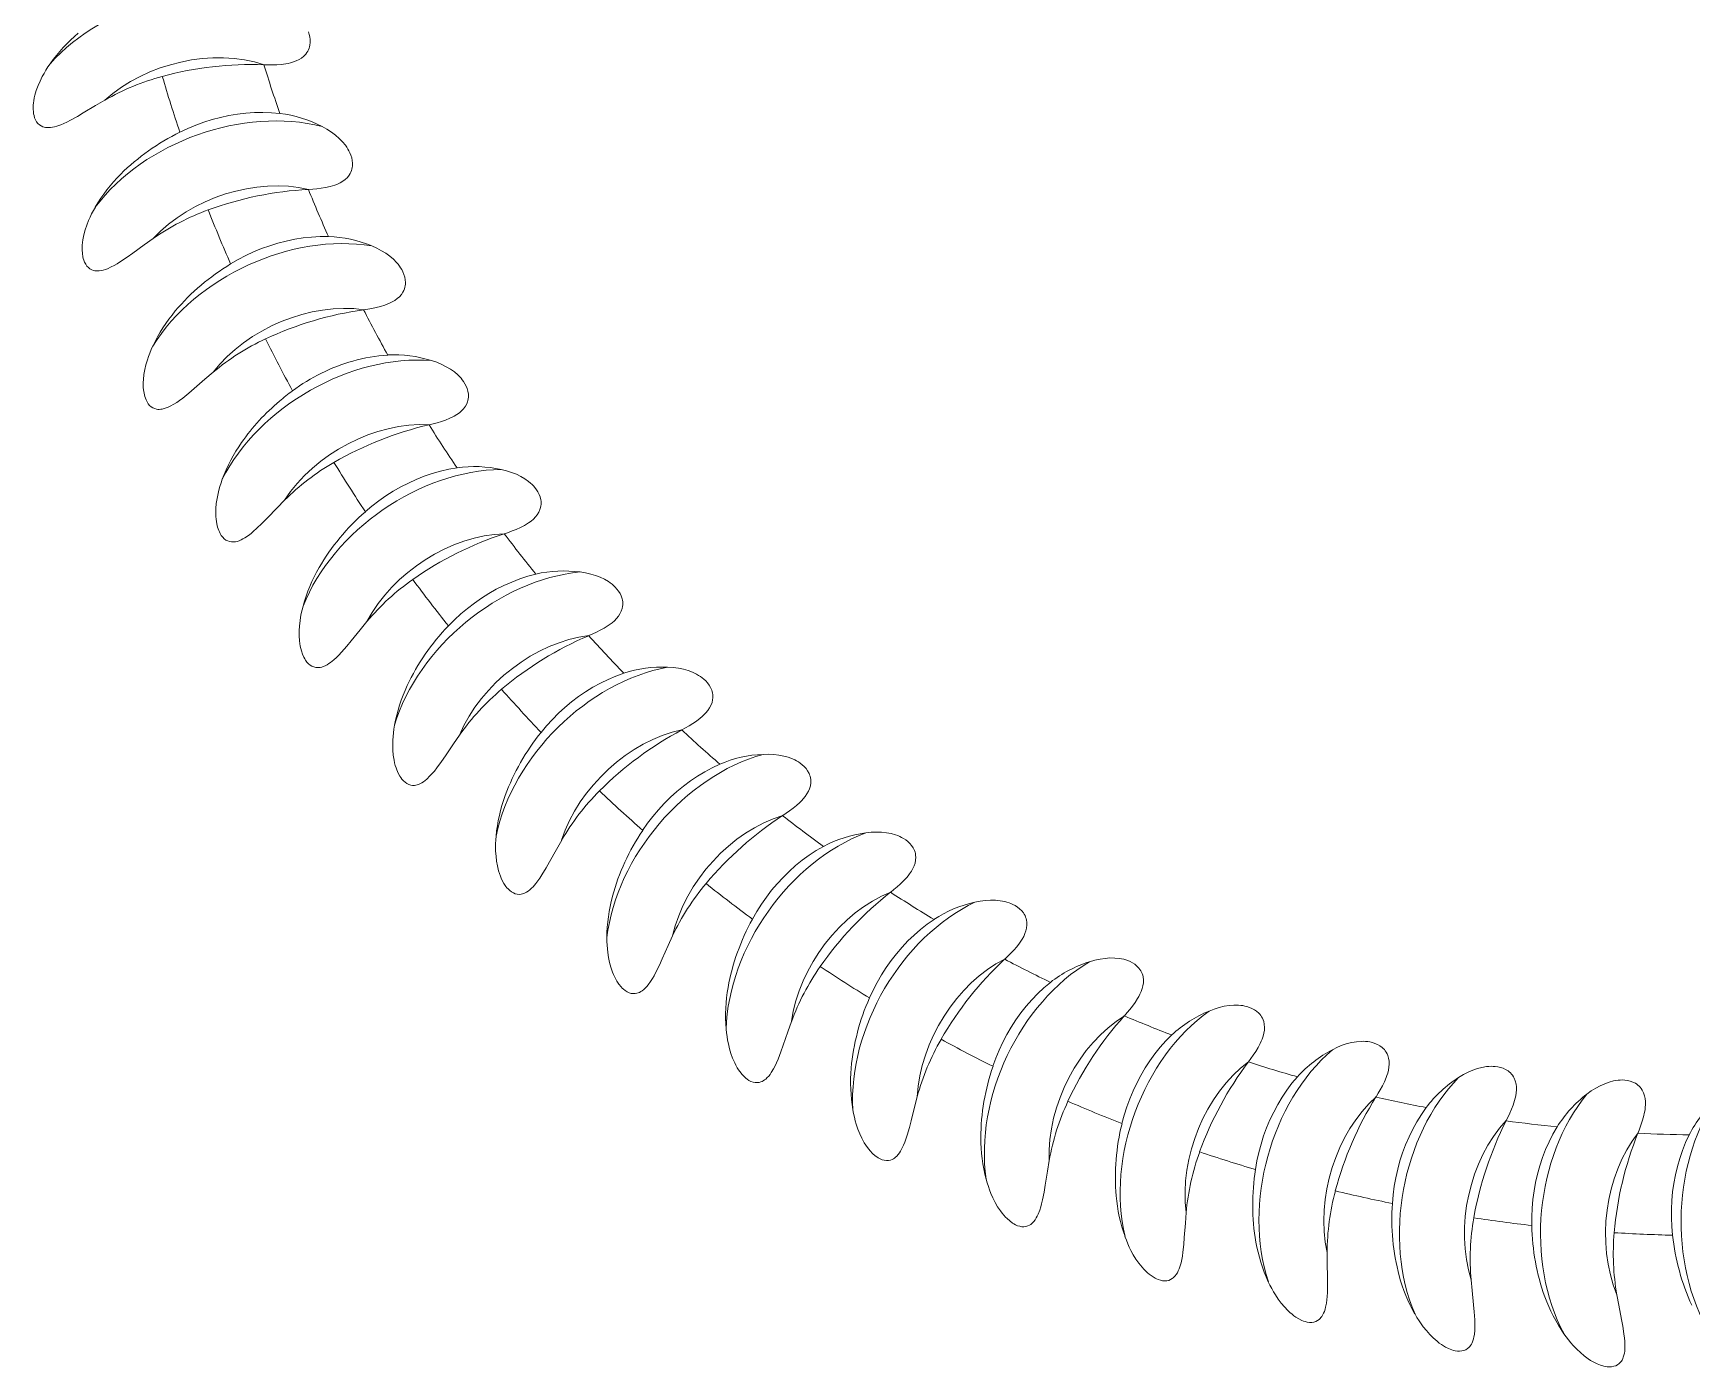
# Model space of a CAD drawing. Extents: x 89 to 513, y 1 to 440.
# Drawn here: x 419 to 447.86, y 159.56 to 182.76 of the extents above; entities that cross this region are included whole.
import ezdxf

# ---------------------------------------------------------------- set-up
doc = ezdxf.new("R2010")
doc.units = 0
doc.header["$LTSCALE"] = 7
doc.header["$MEASUREMENT"] = 0
doc.layers.add('8', color=252, linetype='CONTINUOUS', lineweight=15)

msp = doc.modelspace()

# ---------------------------------------------------------------- linework, layer by layer
at = {"layer": '8', "ltscale": 0.000105717}
msp.add_line((423.02, 182.211), (423.016, 182.212), dxfattribs=at)
at = {"layer": '8', "ltscale": 0.000105832}
msp.add_line((423.794, 180.043), (423.79, 180.043), dxfattribs=at)
at = {"layer": '8', "ltscale": 0.000105631}
msp.add_line((424.755, 177.95), (424.75, 177.949), dxfattribs=at)
at = {"layer": '8', "ltscale": 0.000105436}
msp.add_line((425.894, 175.949), (425.889, 175.948), dxfattribs=at)
at = {"layer": '8', "ltscale": 0.000105614}
msp.add_line((427.203, 174.054), (427.199, 174.053), dxfattribs=at)
at = {"layer": '8', "ltscale": 0.000105789}
msp.add_line((428.672, 172.281), (428.668, 172.28), dxfattribs=at)
at = {"layer": '8', "ltscale": 0.000105645}
msp.add_line((430.29, 170.643), (430.286, 170.641), dxfattribs=at)
at = {"layer": '8', "ltscale": 0.0001057}
for p, q in [((432.045, 169.152), (432.041, 169.15)), ((442.37, 164.26), (442.368, 164.256))]:
    msp.add_line(p, q, dxfattribs=at)
at = {"layer": '8', "ltscale": 0.00010581}
msp.add_line((433.923, 167.82), (433.919, 167.817), dxfattribs=at)
at = {"layer": '8', "ltscale": 0.000105379}
msp.add_line((435.91, 166.656), (435.907, 166.653), dxfattribs=at)
at = {"layer": '8', "ltscale": 0.000105762}
msp.add_line((437.991, 165.67), (437.988, 165.667), dxfattribs=at)
at = {"layer": '8', "ltscale": 0.000105744}
msp.add_line((440.15, 164.869), (440.147, 164.866), dxfattribs=at)
at = {"layer": '8', "ltscale": 0.0001056}
msp.add_line((444.635, 163.846), (444.633, 163.842), dxfattribs=at)
at = {"layer": '8', "ltscale": 0.000105795}
msp.add_line((446.928, 163.631), (446.926, 163.627), dxfattribs=at)
at = {"layer": '8'}
for points in [[(423.791, 182.785), (423.805, 182.74), (423.815, 182.694), (423.82, 182.648), (423.821, 182.599), (423.815, 182.549), (423.81, 182.524), (423.802, 182.498), (423.792, 182.473), (423.779, 182.448), (423.764, 182.422), (423.745, 182.396), (423.711, 182.36), (423.668, 182.326), (423.627, 182.3), (423.58, 182.278), (423.53, 182.259), (423.479, 182.244), (423.438, 182.235), (423.397, 182.227), (423.316, 182.217), (423.239, 182.212), (423.163, 182.21), (423.091, 182.21), (423.02, 182.211)], [(419.296, 182.227), (419.258, 182.172), (419.222, 182.116), (419.19, 182.061), (419.159, 182.006), (419.121, 181.928), (419.086, 181.848), (419.056, 181.766), (419.032, 181.681), (419.021, 181.634), (419.012, 181.586), (419.006, 181.546), (419.003, 181.506), (419.001, 181.446), (419.005, 181.385), (419.009, 181.356), (419.016, 181.327), (419.027, 181.289), (419.042, 181.253), (419.061, 181.22), (419.084, 181.191), (419.11, 181.167), (419.139, 181.148), (419.169, 181.134), (419.191, 181.127), (419.213, 181.122), (419.239, 181.119), (419.266, 181.118), (419.302, 181.12), (419.339, 181.125), (419.375, 181.133), (419.411, 181.142), (419.482, 181.167), (419.535, 181.189), (419.587, 181.214), (419.65, 181.245), (419.771, 181.312), (419.874, 181.373), (420.088, 181.501), (420.248, 181.596)], [(423.293, 181.364), (423.147, 181.376), (423, 181.381), (422.851, 181.378), (422.703, 181.368), (422.555, 181.351), (422.407, 181.326), (422.261, 181.295), (422.115, 181.256), (421.971, 181.211), (421.83, 181.16), (421.69, 181.102), (421.554, 181.038)], [(424.029, 181.136), (424.113, 181.089), (424.19, 181.039), (424.261, 180.987), (424.326, 180.931), (424.384, 180.872), (424.435, 180.81), (424.458, 180.778), (424.479, 180.745), (424.496, 180.713), (424.512, 180.681), (424.53, 180.638), (424.544, 180.593), (424.554, 180.547), (424.558, 180.499), (424.557, 180.449), (424.554, 180.423), (424.548, 180.396), (424.54, 180.371), (424.53, 180.344), (424.517, 180.317), (424.5, 180.29), (424.47, 180.251), (424.43, 180.213), (424.391, 180.184), (424.346, 180.158), (424.298, 180.135), (424.248, 180.115), (424.208, 180.103), (424.168, 180.092), (424.089, 180.075), (424.012, 180.062), (423.937, 180.054), (423.865, 180.047), (423.794, 180.043)], [(420.083, 179.734), (420.05, 179.676), (420.019, 179.617), (419.992, 179.56), (419.966, 179.501), (419.934, 179.42), (419.907, 179.338), (419.884, 179.253), (419.867, 179.167), (419.86, 179.119), (419.856, 179.07), (419.854, 179.03), (419.854, 178.99), (419.857, 178.93), (419.867, 178.87), (419.873, 178.841), (419.882, 178.812), (419.897, 178.776), (419.915, 178.741), (419.937, 178.71), (419.962, 178.683), (419.99, 178.661), (420.02, 178.645), (420.052, 178.634), (420.074, 178.629), (420.096, 178.626), (420.123, 178.625), (420.149, 178.627), (420.186, 178.632), (420.222, 178.64), (420.257, 178.651), (420.292, 178.663), (420.36, 178.694), (420.412, 178.721), (420.462, 178.75), (420.521, 178.787), (420.636, 178.864), (420.734, 178.933), (420.935, 179.08), (421.087, 179.188)], [(424.14, 179.222), (423.993, 179.222), (423.846, 179.214), (423.699, 179.198), (423.552, 179.175), (423.406, 179.145), (423.261, 179.108), (423.118, 179.063), (422.976, 179.013), (422.837, 178.955), (422.7, 178.891), (422.566, 178.822), (422.436, 178.746)], [(424.893, 179.059), (424.981, 179.02), (425.062, 178.977), (425.138, 178.931), (425.207, 178.881), (425.27, 178.827), (425.326, 178.77), (425.351, 178.74), (425.375, 178.709), (425.395, 178.679), (425.414, 178.649), (425.435, 178.607), (425.453, 178.564), (425.467, 178.518), (425.476, 178.471), (425.479, 178.421), (425.478, 178.395), (425.475, 178.368), (425.469, 178.341), (425.461, 178.314), (425.45, 178.286), (425.436, 178.258), (425.409, 178.216), (425.373, 178.175), (425.336, 178.143), (425.295, 178.112), (425.249, 178.085), (425.2, 178.062), (425.162, 178.046), (425.122, 178.031), (425.045, 178.007), (424.97, 177.988), (424.896, 177.973), (424.825, 177.961), (424.755, 177.95)], [(421.084, 177.319), (421.057, 177.258), (421.031, 177.197), (421.009, 177.137), (420.988, 177.077), (420.964, 176.993), (420.944, 176.909), (420.928, 176.823), (420.919, 176.735), (420.916, 176.687), (420.916, 176.638), (420.917, 176.598), (420.921, 176.558), (420.93, 176.498), (420.944, 176.439), (420.953, 176.411), (420.965, 176.383), (420.982, 176.348), (421.003, 176.315), (421.028, 176.286), (421.055, 176.262), (421.085, 176.242), (421.117, 176.229), (421.149, 176.22), (421.172, 176.217), (421.194, 176.216), (421.221, 176.218), (421.247, 176.221), (421.283, 176.23), (421.318, 176.241), (421.352, 176.255), (421.386, 176.271), (421.451, 176.307), (421.5, 176.338), (421.547, 176.371), (421.603, 176.413), (421.711, 176.5), (421.802, 176.578), (421.99, 176.741), (422.132, 176.862)], [(425.935, 177.066), (426.026, 177.035), (426.111, 176.999), (426.19, 176.959), (426.263, 176.915), (426.33, 176.867), (426.391, 176.815), (426.419, 176.788), (426.446, 176.759), (426.468, 176.731), (426.489, 176.702), (426.515, 176.663), (426.536, 176.621), (426.554, 176.577), (426.567, 176.531), (426.574, 176.481), (426.575, 176.455), (426.574, 176.428), (426.571, 176.401), (426.566, 176.373), (426.558, 176.345), (426.546, 176.315), (426.522, 176.271), (426.49, 176.227), (426.456, 176.191), (426.417, 176.158), (426.374, 176.127), (426.328, 176.099), (426.291, 176.079), (426.253, 176.062), (426.178, 176.031), (426.105, 176.006), (426.032, 175.984), (425.962, 175.966), (425.894, 175.949)], [(426.377, 175.201), (426.232, 175.175), (426.089, 175.141), (425.946, 175.101), (425.806, 175.052), (425.667, 174.997), (425.531, 174.935), (425.397, 174.867), (425.267, 174.792), (425.139, 174.711), (425.016, 174.625), (424.896, 174.533), (424.781, 174.436)], [(422.292, 175), (422.27, 174.937), (422.25, 174.874), (422.233, 174.813), (422.218, 174.751), (422.2, 174.665), (422.188, 174.579), (422.18, 174.492), (422.178, 174.404), (422.18, 174.356), (422.184, 174.307), (422.189, 174.267), (422.196, 174.228), (422.21, 174.169), (422.229, 174.112), (422.241, 174.084), (422.254, 174.058), (422.275, 174.024), (422.299, 173.993), (422.326, 173.966), (422.355, 173.944), (422.387, 173.928), (422.42, 173.917), (422.453, 173.911), (422.475, 173.91), (422.498, 173.911), (422.524, 173.915), (422.55, 173.921), (422.585, 173.932), (422.619, 173.947), (422.652, 173.963), (422.684, 173.982), (422.746, 174.024), (422.792, 174.06), (422.836, 174.097), (422.888, 174.143), (422.988, 174.239), (423.072, 174.325), (423.245, 174.504), (423.376, 174.637)], [(427.146, 175.171), (427.24, 175.148), (427.327, 175.12), (427.41, 175.087), (427.486, 175.05), (427.558, 175.008), (427.623, 174.961), (427.653, 174.936), (427.682, 174.91), (427.707, 174.884), (427.731, 174.857), (427.759, 174.82), (427.784, 174.78), (427.805, 174.738), (427.822, 174.693), (427.834, 174.644), (427.838, 174.618), (427.839, 174.591), (427.838, 174.564), (427.835, 174.536), (427.83, 174.507), (427.82, 174.476), (427.801, 174.431), (427.772, 174.383), (427.742, 174.345), (427.706, 174.308), (427.666, 174.273), (427.622, 174.242), (427.587, 174.219), (427.551, 174.198), (427.479, 174.161), (427.408, 174.13), (427.338, 174.102), (427.27, 174.077), (427.203, 174.054)], [(427.749, 173.351), (427.607, 173.313), (427.467, 173.267), (427.329, 173.214), (427.193, 173.154), (427.06, 173.087), (426.929, 173.013), (426.802, 172.933), (426.679, 172.847), (426.559, 172.756), (426.444, 172.659), (426.333, 172.557), (426.226, 172.45)], [(428.518, 173.389), (428.613, 173.374), (428.703, 173.353), (428.788, 173.328), (428.868, 173.298), (428.942, 173.262), (429.011, 173.221), (429.044, 173.199), (429.075, 173.175), (429.102, 173.152), (429.128, 173.127), (429.16, 173.092), (429.188, 173.055), (429.213, 173.015), (429.234, 172.971), (429.25, 172.924), (429.255, 172.898), (429.259, 172.871), (429.261, 172.845), (429.26, 172.816), (429.257, 172.786), (429.251, 172.755), (429.235, 172.708), (429.211, 172.659), (429.184, 172.618), (429.151, 172.578), (429.114, 172.54), (429.074, 172.505), (429.041, 172.479), (429.006, 172.455), (428.938, 172.412), (428.87, 172.374), (428.802, 172.34), (428.737, 172.31), (428.672, 172.281)], [(423.697, 172.796), (423.681, 172.731), (423.666, 172.666), (423.655, 172.604), (423.645, 172.541), (423.635, 172.454), (423.63, 172.367), (423.63, 172.28), (423.636, 172.192), (423.642, 172.144), (423.65, 172.096), (423.659, 172.057), (423.669, 172.018), (423.688, 171.96), (423.712, 171.905), (423.726, 171.879), (423.742, 171.853), (423.766, 171.822), (423.792, 171.793), (423.822, 171.769), (423.853, 171.749), (423.886, 171.736), (423.919, 171.728), (423.952, 171.725), (423.975, 171.726), (423.997, 171.729), (424.023, 171.735), (424.048, 171.743), (424.082, 171.757), (424.115, 171.775), (424.146, 171.794), (424.177, 171.816), (424.235, 171.863), (424.277, 171.902), (424.318, 171.943), (424.366, 171.994), (424.457, 172.098), (424.533, 172.19), (424.69, 172.384), (424.809, 172.528)], [(430.041, 171.733), (430.137, 171.726), (430.228, 171.714), (430.315, 171.696), (430.397, 171.673), (430.474, 171.644), (430.546, 171.609), (430.581, 171.59), (430.613, 171.569), (430.643, 171.548), (430.671, 171.525), (430.705, 171.493), (430.737, 171.459), (430.765, 171.421), (430.79, 171.38), (430.81, 171.333), (430.818, 171.308), (430.824, 171.282), (430.828, 171.256), (430.83, 171.227), (430.829, 171.197), (430.825, 171.165), (430.814, 171.117), (430.794, 171.066), (430.771, 171.023), (430.742, 170.981), (430.708, 170.939), (430.671, 170.901), (430.64, 170.872), (430.608, 170.845), (430.544, 170.796), (430.479, 170.753), (430.415, 170.713), (430.352, 170.677), (430.29, 170.643)], [(429.278, 171.629), (429.14, 171.578), (429.004, 171.52), (428.871, 171.455), (428.741, 171.383), (428.614, 171.305), (428.49, 171.22), (428.371, 171.13), (428.255, 171.033), (428.144, 170.932), (428.037, 170.825), (427.936, 170.714), (427.839, 170.598)], [(425.29, 170.722), (425.279, 170.656), (425.27, 170.59), (425.264, 170.527), (425.26, 170.463), (425.258, 170.376), (425.26, 170.289), (425.268, 170.202), (425.281, 170.115), (425.291, 170.068), (425.303, 170.021), (425.315, 169.982), (425.329, 169.944), (425.353, 169.889), (425.382, 169.836), (425.399, 169.811), (425.416, 169.787), (425.443, 169.758), (425.472, 169.731), (425.503, 169.71), (425.536, 169.693), (425.57, 169.682), (425.603, 169.677), (425.637, 169.677), (425.659, 169.68), (425.681, 169.685), (425.707, 169.694), (425.731, 169.704), (425.764, 169.721), (425.794, 169.741), (425.824, 169.763), (425.852, 169.787), (425.906, 169.84), (425.945, 169.882), (425.982, 169.926), (426.026, 169.982), (426.107, 170.093), (426.175, 170.192), (426.315, 170.399), (426.42, 170.552)], [(430.95, 170.046), (430.817, 169.983), (430.687, 169.914), (430.56, 169.838), (430.437, 169.755), (430.317, 169.665), (430.202, 169.57), (430.091, 169.47), (429.984, 169.364), (429.882, 169.253), (429.785, 169.137), (429.693, 169.018), (429.607, 168.894)], [(431.701, 170.216), (431.797, 170.218), (431.89, 170.213), (431.977, 170.203), (432.061, 170.187), (432.141, 170.165), (432.216, 170.137), (432.252, 170.12), (432.286, 170.102), (432.317, 170.084), (432.347, 170.064), (432.384, 170.035), (432.419, 170.004), (432.45, 169.969), (432.478, 169.929), (432.502, 169.885), (432.512, 169.861), (432.521, 169.835), (432.527, 169.809), (432.531, 169.781), (432.533, 169.751), (432.532, 169.719), (432.525, 169.67), (432.51, 169.617), (432.491, 169.573), (432.465, 169.528), (432.435, 169.484), (432.402, 169.442), (432.374, 169.411), (432.344, 169.381), (432.284, 169.327), (432.223, 169.278), (432.163, 169.233), (432.104, 169.192), (432.045, 169.152)], [(433.488, 168.85), (433.584, 168.86), (433.676, 168.864), (433.764, 168.861), (433.849, 168.852), (433.93, 168.837), (434.008, 168.816), (434.045, 168.802), (434.081, 168.787), (434.113, 168.772), (434.144, 168.755), (434.184, 168.729), (434.221, 168.701), (434.255, 168.668), (434.287, 168.632), (434.315, 168.59), (434.327, 168.567), (434.337, 168.542), (434.346, 168.516), (434.353, 168.489), (434.357, 168.459), (434.359, 168.427), (434.356, 168.378), (434.346, 168.324), (434.33, 168.278), (434.309, 168.231), (434.283, 168.184), (434.253, 168.14), (434.228, 168.106), (434.201, 168.074), (434.146, 168.015), (434.09, 167.961), (434.033, 167.911), (433.978, 167.864), (433.923, 167.82)], [(427.057, 168.795), (427.052, 168.728), (427.049, 168.662), (427.048, 168.598), (427.049, 168.535), (427.055, 168.448), (427.065, 168.361), (427.08, 168.275), (427.101, 168.19), (427.115, 168.143), (427.131, 168.097), (427.147, 168.06), (427.164, 168.024), (427.192, 167.971), (427.226, 167.92), (427.244, 167.897), (427.264, 167.875), (427.293, 167.848), (427.324, 167.824), (427.357, 167.805), (427.391, 167.791), (427.426, 167.784), (427.46, 167.781), (427.494, 167.785), (427.516, 167.79), (427.537, 167.796), (427.562, 167.807), (427.585, 167.819), (427.616, 167.839), (427.645, 167.862), (427.672, 167.886), (427.699, 167.913), (427.748, 167.97), (427.783, 168.016), (427.816, 168.063), (427.854, 168.122), (427.926, 168.24), (427.985, 168.344), (428.106, 168.562), (428.198, 168.724)], [(432.755, 168.614), (432.628, 168.541), (432.504, 168.46), (432.384, 168.373), (432.269, 168.28), (432.157, 168.181), (432.05, 168.076), (431.948, 167.966), (431.851, 167.851), (431.759, 167.732), (431.673, 167.608), (431.592, 167.481), (431.517, 167.35)], [(435.387, 167.644), (435.481, 167.663), (435.573, 167.674), (435.661, 167.68), (435.746, 167.678), (435.829, 167.67), (435.907, 167.656), (435.946, 167.646), (435.983, 167.634), (436.016, 167.621), (436.049, 167.607), (436.091, 167.585), (436.13, 167.56), (436.167, 167.531), (436.202, 167.497), (436.233, 167.458), (436.247, 167.435), (436.26, 167.411), (436.271, 167.387), (436.28, 167.36), (436.287, 167.331), (436.292, 167.299), (436.293, 167.25), (436.287, 167.195), (436.276, 167.148), (436.259, 167.099), (436.237, 167.05), (436.211, 167.004), (436.189, 166.968), (436.165, 166.934), (436.115, 166.87), (436.064, 166.811), (436.012, 166.756), (435.961, 166.705), (435.91, 166.656)], [(434.677, 167.346), (434.557, 167.262), (434.441, 167.171), (434.329, 167.073), (434.222, 166.97), (434.12, 166.862), (434.022, 166.748), (433.93, 166.629), (433.843, 166.507), (433.762, 166.38), (433.687, 166.249), (433.617, 166.115), (433.554, 165.979)], [(428.985, 167.029), (428.986, 166.963), (428.988, 166.896), (428.993, 166.833), (429, 166.769), (429.013, 166.683), (429.031, 166.598), (429.053, 166.514), (429.082, 166.43), (429.1, 166.385), (429.12, 166.341), (429.138, 166.305), (429.158, 166.27), (429.192, 166.22), (429.23, 166.173), (429.25, 166.151), (429.272, 166.13), (429.303, 166.106), (429.336, 166.085), (429.37, 166.069), (429.405, 166.059), (429.441, 166.054), (429.475, 166.055), (429.508, 166.061), (429.53, 166.068), (429.55, 166.076), (429.574, 166.089), (429.596, 166.103), (429.625, 166.126), (429.652, 166.151), (429.677, 166.178), (429.701, 166.206), (429.745, 166.267), (429.776, 166.316), (429.805, 166.366), (429.838, 166.428), (429.899, 166.552), (429.949, 166.661), (430.05, 166.889), (430.128, 167.058)], [(437.384, 166.609), (437.476, 166.636), (437.566, 166.655), (437.654, 166.668), (437.739, 166.674), (437.821, 166.673), (437.901, 166.666), (437.94, 166.659), (437.978, 166.651), (438.013, 166.641), (438.047, 166.629), (438.09, 166.611), (438.131, 166.59), (438.171, 166.564), (438.208, 166.533), (438.243, 166.497), (438.259, 166.476), (438.274, 166.453), (438.286, 166.43), (438.298, 166.404), (438.308, 166.375), (438.315, 166.344), (438.321, 166.295), (438.32, 166.24), (438.313, 166.192), (438.3, 166.142), (438.282, 166.092), (438.26, 166.042), (438.241, 166.005), (438.22, 165.969), (438.177, 165.901), (438.131, 165.838), (438.084, 165.779), (438.037, 165.724), (437.991, 165.67)], [(436.702, 166.25), (436.59, 166.155), (436.482, 166.055), (436.379, 165.948), (436.282, 165.836), (436.189, 165.719), (436.102, 165.597), (436.021, 165.471), (435.945, 165.341), (435.875, 165.208), (435.812, 165.071), (435.754, 164.932), (435.703, 164.79)], [(439.463, 165.752), (439.553, 165.786), (439.641, 165.814), (439.727, 165.834), (439.811, 165.847), (439.893, 165.854), (439.974, 165.853), (440.013, 165.85), (440.052, 165.845), (440.087, 165.838), (440.122, 165.83), (440.166, 165.815), (440.21, 165.797), (440.251, 165.775), (440.291, 165.748), (440.329, 165.715), (440.346, 165.695), (440.363, 165.674), (440.378, 165.652), (440.392, 165.627), (440.404, 165.599), (440.414, 165.569), (440.424, 165.521), (440.427, 165.466), (440.425, 165.417), (440.416, 165.366), (440.403, 165.314), (440.386, 165.264), (440.37, 165.225), (440.352, 165.187), (440.315, 165.116), (440.274, 165.049), (440.233, 164.986), (440.191, 164.927), (440.15, 164.869)], [(431.059, 165.438), (431.066, 165.372), (431.075, 165.306), (431.085, 165.243), (431.098, 165.181), (431.118, 165.096), (431.143, 165.013), (431.173, 164.931), (431.208, 164.85), (431.23, 164.807), (431.254, 164.764), (431.276, 164.73), (431.299, 164.697), (431.336, 164.65), (431.378, 164.606), (431.4, 164.586), (431.424, 164.568), (431.457, 164.546), (431.491, 164.528), (431.527, 164.515), (431.563, 164.508), (431.599, 164.506), (431.633, 164.51), (431.665, 164.519), (431.686, 164.528), (431.706, 164.538), (431.728, 164.553), (431.749, 164.569), (431.776, 164.594), (431.801, 164.621), (431.824, 164.65), (431.845, 164.681), (431.883, 164.745), (431.91, 164.797), (431.934, 164.849), (431.962, 164.914), (432.012, 165.042), (432.052, 165.155), (432.133, 165.391), (432.195, 165.567)], [(438.816, 165.335), (438.712, 165.231), (438.613, 165.121), (438.52, 165.006), (438.433, 164.886), (438.351, 164.761), (438.275, 164.632), (438.205, 164.499), (438.141, 164.363), (438.083, 164.224), (438.031, 164.083), (437.986, 163.939), (437.947, 163.793)], [(441.609, 165.079), (441.696, 165.121), (441.781, 165.156), (441.865, 165.184), (441.948, 165.204), (442.029, 165.218), (442.109, 165.224), (442.148, 165.225), (442.187, 165.223), (442.223, 165.219), (442.259, 165.214), (442.304, 165.204), (442.349, 165.189), (442.392, 165.171), (442.434, 165.147), (442.475, 165.117), (442.494, 165.1), (442.513, 165.08), (442.529, 165.059), (442.545, 165.035), (442.56, 165.009), (442.572, 164.98), (442.587, 164.932), (442.595, 164.878), (442.596, 164.829), (442.593, 164.778), (442.584, 164.725), (442.571, 164.673), (442.559, 164.633), (442.544, 164.594), (442.513, 164.519), (442.479, 164.449), (442.443, 164.383), (442.407, 164.32), (442.37, 164.26)], [(441.001, 164.607), (440.906, 164.494), (440.818, 164.376), (440.735, 164.254), (440.658, 164.126), (440.588, 163.995), (440.523, 163.86), (440.465, 163.721), (440.413, 163.58), (440.367, 163.437), (440.328, 163.291), (440.296, 163.144), (440.27, 162.995)], [(443.806, 164.595), (443.888, 164.645), (443.97, 164.687), (444.051, 164.722), (444.132, 164.75), (444.212, 164.771), (444.291, 164.784), (444.33, 164.788), (444.369, 164.79), (444.405, 164.789), (444.441, 164.787), (444.488, 164.781), (444.533, 164.77), (444.578, 164.756), (444.622, 164.736), (444.665, 164.709), (444.686, 164.693), (444.706, 164.675), (444.724, 164.656), (444.742, 164.634), (444.759, 164.609), (444.774, 164.581), (444.792, 164.535), (444.805, 164.481), (444.811, 164.433), (444.812, 164.382), (444.808, 164.328), (444.799, 164.275), (444.79, 164.234), (444.78, 164.194), (444.755, 164.117), (444.727, 164.044), (444.697, 163.975), (444.666, 163.91), (444.635, 163.846)], [(446.036, 164.306), (446.114, 164.362), (446.192, 164.411), (446.27, 164.453), (446.348, 164.488), (446.426, 164.516), (446.503, 164.536), (446.542, 164.543), (446.581, 164.548), (446.617, 164.551), (446.652, 164.552), (446.699, 164.549), (446.746, 164.543), (446.792, 164.532), (446.837, 164.516), (446.882, 164.494), (446.904, 164.48), (446.926, 164.463), (446.946, 164.446), (446.966, 164.425), (446.984, 164.402), (447.002, 164.375), (447.024, 164.331), (447.042, 164.279), (447.052, 164.231), (447.057, 164.18), (447.058, 164.127), (447.054, 164.073), (447.049, 164.032), (447.041, 163.99), (447.023, 163.912), (447.002, 163.837), (446.978, 163.765), (446.953, 163.697), (446.928, 163.631)], [(433.265, 164.034), (433.277, 163.969), (433.292, 163.904), (433.307, 163.842), (433.325, 163.781), (433.353, 163.698), (433.385, 163.617), (433.422, 163.538), (433.464, 163.461), (433.49, 163.42), (433.518, 163.38), (433.542, 163.348), (433.568, 163.317), (433.609, 163.273), (433.655, 163.233), (433.679, 163.215), (433.704, 163.199), (433.738, 163.18), (433.775, 163.165), (433.812, 163.156), (433.848, 163.151), (433.884, 163.153), (433.917, 163.16), (433.949, 163.171), (433.969, 163.182), (433.987, 163.194), (434.009, 163.21), (434.028, 163.228), (434.053, 163.256), (434.075, 163.285), (434.095, 163.316), (434.113, 163.348), (434.146, 163.416), (434.168, 163.469), (434.188, 163.524), (434.21, 163.59), (434.248, 163.723), (434.278, 163.839), (434.339, 164.081), (434.385, 164.261)], [(443.241, 164.072), (443.157, 163.952), (443.079, 163.827), (443.007, 163.697), (442.942, 163.564), (442.883, 163.427), (442.83, 163.286), (442.784, 163.144), (442.745, 162.999), (442.712, 162.852), (442.686, 162.703), (442.666, 162.554), (442.653, 162.403)], [(445.519, 163.735), (445.446, 163.608), (445.379, 163.476), (445.319, 163.341), (445.265, 163.202), (445.218, 163.061), (445.178, 162.916), (445.145, 162.77), (445.118, 162.622), (445.098, 162.473), (445.085, 162.323), (445.079, 162.172), (445.079, 162.021)], [(447.818, 163.598), (447.756, 163.465), (447.701, 163.328), (447.653, 163.188), (447.612, 163.045), (447.577, 162.9), (447.55, 162.753), (447.529, 162.604), (447.516, 162.454), (447.509, 162.304), (447.509, 162.153), (447.516, 162.002), (447.529, 161.852)], [(435.584, 162.827), (435.602, 162.763), (435.622, 162.7), (435.644, 162.64), (435.667, 162.58), (435.702, 162.501), (435.741, 162.423), (435.784, 162.347), (435.833, 162.274), (435.862, 162.235), (435.893, 162.198), (435.92, 162.168), (435.949, 162.14), (435.994, 162.1), (436.043, 162.064), (436.068, 162.048), (436.094, 162.034), (436.131, 162.018), (436.168, 162.007), (436.205, 162), (436.242, 161.999), (436.277, 162.004), (436.31, 162.013), (436.341, 162.028), (436.36, 162.04), (436.377, 162.054), (436.397, 162.072), (436.415, 162.091), (436.437, 162.121), (436.456, 162.152), (436.474, 162.185), (436.489, 162.218), (436.516, 162.288), (436.533, 162.344), (436.548, 162.399), (436.564, 162.468), (436.591, 162.603), (436.611, 162.721), (436.65, 162.968), (436.681, 163.151)], [(438, 161.828), (438.024, 161.765), (438.049, 161.704), (438.075, 161.646), (438.104, 161.589), (438.145, 161.512), (438.191, 161.438), (438.241, 161.367), (438.296, 161.298), (438.329, 161.262), (438.363, 161.227), (438.392, 161.2), (438.423, 161.174), (438.472, 161.138), (438.523, 161.107), (438.55, 161.093), (438.577, 161.082), (438.615, 161.069), (438.653, 161.061), (438.691, 161.058), (438.728, 161.06), (438.762, 161.067), (438.794, 161.08), (438.823, 161.097), (438.841, 161.111), (438.858, 161.126), (438.875, 161.146), (438.892, 161.167), (438.911, 161.198), (438.928, 161.231), (438.942, 161.265), (438.955, 161.3), (438.975, 161.372), (438.988, 161.428), (438.998, 161.485), (439.008, 161.555), (439.022, 161.692), (439.032, 161.812), (439.05, 162.06), (439.064, 162.246)], [(440.494, 161.042), (440.523, 160.982), (440.554, 160.923), (440.585, 160.868), (440.618, 160.813), (440.666, 160.741), (440.718, 160.671), (440.774, 160.604), (440.835, 160.54), (440.87, 160.507), (440.908, 160.476), (440.939, 160.451), (440.972, 160.428), (441.024, 160.396), (441.078, 160.37), (441.106, 160.359), (441.134, 160.349), (441.172, 160.34), (441.211, 160.335), (441.249, 160.335), (441.285, 160.341), (441.32, 160.351), (441.35, 160.367), (441.378, 160.386), (441.394, 160.401), (441.409, 160.418), (441.425, 160.439), (441.439, 160.462), (441.456, 160.494), (441.47, 160.528), (441.482, 160.564), (441.491, 160.6), (441.505, 160.673), (441.513, 160.731), (441.518, 160.788), (441.522, 160.858), (441.524, 160.996), (441.523, 161.116), (441.519, 161.365), (441.517, 161.552)], [(443.047, 160.477), (443.081, 160.42), (443.116, 160.364), (443.152, 160.311), (443.19, 160.26), (443.244, 160.192), (443.302, 160.127), (443.364, 160.065), (443.43, 160.007), (443.468, 159.977), (443.508, 159.949), (443.542, 159.927), (443.577, 159.907), (443.631, 159.88), (443.687, 159.858), (443.716, 159.849), (443.745, 159.843), (443.784, 159.837), (443.823, 159.835), (443.861, 159.839), (443.896, 159.847), (443.929, 159.861), (443.959, 159.879), (443.984, 159.9), (443.999, 159.917), (444.013, 159.935), (444.027, 159.958), (444.039, 159.981), (444.053, 160.015), (444.064, 160.05), (444.072, 160.086), (444.079, 160.123), (444.086, 160.198), (444.089, 160.256), (444.089, 160.313), (444.086, 160.383), (444.077, 160.521), (444.066, 160.64), (444.04, 160.888), (444.022, 161.074)], [(445.639, 160.137), (445.678, 160.083), (445.718, 160.03), (445.759, 159.981), (445.801, 159.933), (445.861, 159.87), (445.924, 159.81), (445.991, 159.754), (446.062, 159.702), (446.103, 159.675), (446.145, 159.651), (446.18, 159.632), (446.216, 159.615), (446.273, 159.593), (446.331, 159.576), (446.36, 159.57), (446.39, 159.565), (446.429, 159.563), (446.468, 159.565), (446.506, 159.572), (446.54, 159.583), (446.572, 159.6), (446.6, 159.62), (446.623, 159.644), (446.637, 159.662), (446.649, 159.681), (446.661, 159.705), (446.671, 159.729), (446.682, 159.764), (446.689, 159.8), (446.695, 159.837), (446.698, 159.874), (446.699, 159.949), (446.696, 160.007), (446.691, 160.064), (446.683, 160.134), (446.661, 160.27), (446.64, 160.388), (446.592, 160.633), (446.558, 160.816)]]:
    msp.add_lwpolyline(points, dxfattribs=at)
for centre, radius, start, end in [((421.635, 180.56), 2.873, 130.0435, 144.5281), ((422.819, 176.121), 6.094, 88.1521, 104.9472), ((448.242, 189.993), 26.399, 197.1437, 199.08), ((422.322, 177.991), 4.158, 104.9697, 119.909), ((448.242, 189.993), 28.15, 196.4782, 198.5494), ((423.035, 179.235), 2.145, 62.3905, 83.075), ((423.244, 177.56), 3.866, 115.9221, 134.7047), ((422.558, 178.277), 2.873, 135.0435, 149.5281), ((424.125, 173.958), 6.094, 93.1521, 109.9472), ((448.242, 189.993), 26.399, 202.1437, 204.08), ((423.467, 175.778), 4.158, 109.9697, 124.909), ((448.242, 189.993), 28.15, 201.4782, 203.5494), ((424.068, 177.079), 2.145, 67.3905, 88.075), ((424.423, 175.429), 3.866, 120.9221, 139.7047), ((423.677, 176.083), 2.873, 140.0435, 154.5281), ((425.614, 171.917), 6.094, 98.1521, 114.9472), ((448.242, 189.993), 26.399, 207.1437, 209.08), ((424.8, 173.673), 4.158, 114.9697, 129.909), ((448.242, 189.993), 28.15, 206.4782, 208.5494), ((425.473, 173.897), 3.289, 106.0512, 126.542), ((425.355, 174.289), 2.879, 93.673, 105.9601), ((425.286, 175.021), 2.145, 72.3905, 93.075), ((425.685, 173.496), 3.734, 129.9078, 144.9352), ((426.065, 173.081), 4.298, 126.4052, 130.2434), ((427.276, 170.014), 6.094, 103.1521, 119.9472), ((448.242, 189.993), 26.399, 212.1437, 214.08), ((424.983, 173.995), 2.873, 145.0435, 159.5281), ((426.311, 171.692), 4.158, 119.9697, 134.909), ((448.242, 189.993), 28.15, 211.4782, 213.5494), ((426.678, 173.077), 2.145, 77.3905, 98.075), ((427.314, 171.514), 3.866, 130.9221, 149.7047), ((429.097, 168.263), 6.094, 108.1521, 124.9472), ((448.242, 189.993), 26.399, 217.1437, 219.08), ((426.466, 172.029), 2.873, 150.0435, 164.5281), ((427.99, 169.85), 4.158, 124.9697, 139.909), ((448.242, 189.993), 28.15, 216.4782, 218.5494), ((428.234, 171.262), 2.145, 82.3905, 103.075), ((429.004, 169.76), 3.866, 135.9221, 154.7047), ((431.064, 166.677), 6.094, 113.1521, 129.9472), ((448.242, 189.993), 26.399, 222.1437, 224.08), ((429.943, 169.59), 2.145, 87.3905, 108.075), ((428.114, 170.2), 2.873, 155.0435, 169.5281), ((429.823, 168.161), 4.158, 129.9697, 144.909), ((448.242, 189.993), 28.15, 221.4782, 223.5494), ((430.841, 168.161), 3.866, 140.9221, 159.7047), ((433.161, 165.268), 6.094, 118.1521, 134.9472), ((448.242, 189.993), 26.399, 227.1437, 229.08), ((431.791, 168.073), 2.145, 92.3905, 113.075), ((429.916, 168.521), 2.873, 160.0435, 174.5281), ((431.795, 166.639), 4.158, 134.9697, 149.909), ((448.242, 189.993), 28.15, 226.4782, 228.5494), ((435.374, 164.048), 6.094, 123.1521, 139.9472), ((448.242, 189.993), 26.399, 232.1437, 234.08), ((432.81, 166.727), 3.866, 145.9221, 164.7047), ((433.764, 166.722), 2.145, 97.3905, 118.075), ((431.857, 167.005), 2.873, 165.0435, 179.5281), ((433.893, 165.295), 4.158, 139.9697, 154.909), ((448.242, 189.993), 28.15, 231.4782, 233.5494), ((437.684, 163.025), 6.094, 128.1521, 144.9472), ((448.242, 189.993), 26.399, 237.1437, 239.08), ((435.847, 165.549), 2.145, 102.3905, 123.075), ((434.896, 165.471), 3.866, 150.9221, 169.7047), ((440.074, 162.208), 6.094, 133.1521, 149.9472), ((448.242, 189.993), 26.399, 242.1437, 244.08), ((438.025, 164.562), 2.145, 107.3905, 128.075), ((436.101, 164.138), 4.158, 144.9697, 159.909), ((448.242, 189.993), 28.15, 236.4782, 238.5494), ((433.923, 165.665), 2.873, 170.0435, 184.5281), ((437.084, 164.401), 3.866, 155.9221, 174.7047), ((440.28, 163.768), 2.145, 112.3905, 133.075), ((442.527, 161.602), 6.094, 138.1521, 154.9472), ((448.242, 189.993), 26.399, 247.1437, 249.08), ((438.4, 163.178), 4.158, 149.9697, 164.909), ((448.242, 189.993), 28.15, 241.4782, 243.5494), ((445.023, 161.212), 6.094, 143.1521, 159.9472), ((448.242, 189.993), 26.399, 252.1437, 254.08), ((442.596, 163.174), 2.145, 117.3905, 138.075), ((436.098, 164.509), 2.873, 175.0435, 189.5281), ((439.357, 163.526), 3.866, 160.9221, 179.7047), ((444.955, 162.784), 2.145, 122.3905, 143.075), ((447.544, 161.041), 6.094, 148.1521, 164.9472), ((448.242, 189.993), 26.399, 257.1437, 259.08), ((447.339, 162.601), 2.145, 127.3905, 148.075), ((440.775, 162.423), 4.158, 154.9697, 169.909), ((448.242, 189.993), 28.15, 246.4782, 248.5494), ((449.73, 162.627), 2.145, 132.3905, 153.075), ((441.696, 162.853), 3.864, 165.931, 184.7215), ((450.07, 161.09), 6.094, 153.1521, 169.9472), ((448.242, 189.993), 26.399, 262.1437, 264.08), ((438.365, 163.548), 2.873, 180.0435, 194.5281), ((452.582, 161.359), 6.094, 158.1521, 174.9472), ((448.242, 189.993), 26.399, 267.1437, 269.08), ((443.206, 161.877), 4.158, 159.9697, 174.909), ((448.242, 189.993), 28.15, 251.4782, 253.5494), ((444.088, 162.385), 3.866, 170.9221, 189.7047), ((440.708, 162.788), 2.873, 185.0435, 199.5281), ((445.676, 161.545), 4.158, 164.9697, 179.909), ((448.242, 189.993), 28.15, 256.4782, 258.5494), ((446.51, 162.128), 3.866, 175.9221, 194.7047), ((448.165, 161.43), 4.158, 169.9697, 184.909), ((448.242, 189.993), 28.15, 261.4782, 263.5494), ((448.945, 162.083), 3.866, 180.9221, 199.7047), ((443.107, 162.235), 2.873, 190.0435, 204.5281), ((450.655, 161.532), 4.158, 174.9697, 189.909), ((448.242, 189.993), 28.15, 266.4782, 268.5494), ((451.375, 162.251), 3.866, 185.9221, 204.7047), ((445.546, 161.893), 2.873, 195.0435, 209.5281), ((448.006, 161.765), 2.873, 200.0435, 214.5281)]:
    msp.add_arc(centre, radius, start, end, dxfattribs=at)
at = {"layer": '8', "extrusion": (0, 0, -1)}
for centre, major_axis, start_param, end_param in [((421.702, 181.242), (-2.936, -0.787), 0.821964, 2.341594), ((421.849, 180.696), (-2.164, -0.58), 0.944614, 2.318961), ((422.566, 178.962), (-2.857, -1.04), 0.821964, 2.341594), ((422.759, 178.431), (-2.105, -0.766), 0.944614, 2.318961), ((423.625, 176.766), (-2.755, -1.285), 0.821964, 2.341594), ((423.864, 176.254), (-2.03, -0.947), 0.944614, 2.318961), ((424.871, 174.671), (-2.633, -1.52), 0.821964, 2.341594), ((425.154, 174.181), (-1.94, -1.12), 0.944614, 2.318961), ((426.296, 172.693), (-2.49, -1.744), 0.821964, 2.341594), ((426.62, 172.229), (-1.835, -1.285), 0.944614, 2.318961), ((427.887, 170.846), (-2.329, -1.954), 0.821964, 2.341594), ((428.251, 170.413), (-1.716, -1.44), 0.944614, 2.318961), ((429.633, 169.145), (-2.15, -2.15), 0.821964, 2.341594), ((430.033, 168.745), (-1.584, -1.584), 0.944614, 2.318961), ((431.521, 167.602), (-1.954, -2.329), 0.821964, 2.341594), ((431.955, 167.239), (-1.44, -1.716), 0.944614, 2.318961), ((433.536, 166.23), (-1.744, -2.49), 0.821964, 2.341594), ((434, 165.906), (-1.285, -1.835), 0.944614, 2.318961), ((435.663, 165.039), (-1.52, -2.633), 0.821964, 2.341594), ((436.153, 164.756), (-1.12, -1.94), 0.944614, 2.318961), ((437.886, 164.038), (-1.285, -2.755), 0.821964, 2.341594), ((438.399, 163.799), (-0.947, -2.03), 0.944614, 2.318961), ((440.188, 163.234), (-1.04, -2.857), 0.821964, 2.341594), ((440.719, 163.04), (-0.766, -2.105), 0.944614, 2.318961), ((442.551, 162.634), (-0.787, -2.936), 0.821964, 2.341594), ((444.957, 162.242), (-0.528, -2.994), 0.821964, 2.341594), ((443.097, 162.487), (-0.58, -2.164), 0.944614, 2.318961), ((447.388, 162.061), (-0.265, -3.028), 0.821964, 2.341594), ((449.826, 162.093), (0, -3.04), 0.821964, 2.341594), ((445.514, 162.144), (-0.389, -2.206), 0.944614, 2.318961), ((447.951, 162.012), (-0.195, -2.231), 0.944614, 2.318961)]:
    msp.add_ellipse(centre, major_axis=major_axis, ratio=0.707107, start_param=start_param, end_param=end_param, dxfattribs=at)

doc.saveas('drawing.dxf')
